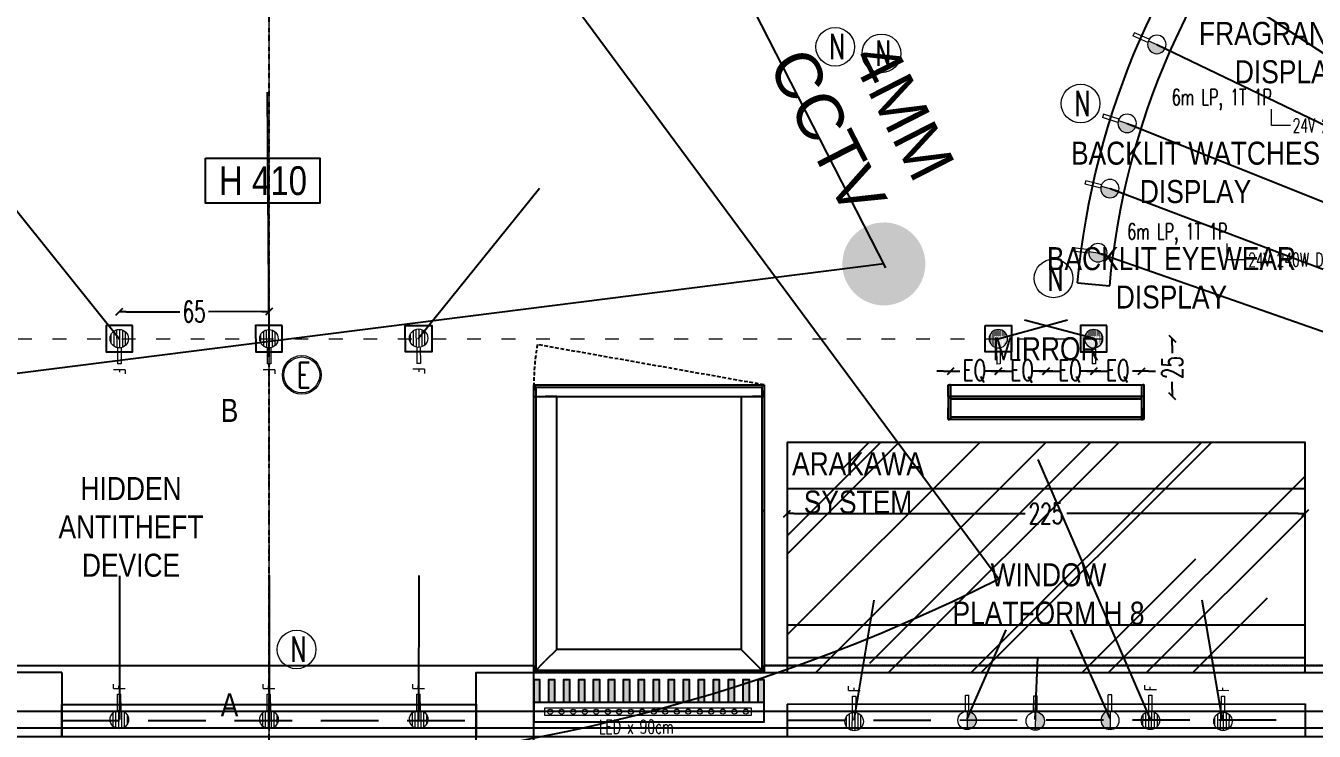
# Model space of a CAD drawing. Header units: millimetres. Extents: x 1734 to 22014, y 983 to 3953.
# Drawn here: x 3373 to 3933, y 1361 to 1667 of the extents above; entities that cross this region are included whole.
import ezdxf
from ezdxf.enums import TextEntityAlignment as Align

# ---------------------------------------------------------------- set-up
doc = ezdxf.new("R2010")
doc.units = ezdxf.units.MM
for name, pattern in [('ACAD_ISO03W100', [30, 12, -18]), ('DASHDOT', [25.4, 12.7, -6.35, 0, -6.35]), ('HIDDEN', [0.375, 0.25, -0.125]), ('HIDDEN1', [0.375, 0.25, -0.125]), ('HIDDEN2', [4.7625, 3.175, -1.5875]), ('PUNTO2', [0.125, 0, -0.125]), ('TRATTEGGIATA', [0.75, 0.5, -0.25])]:
    doc.linetypes.add(name, pattern=pattern)
for name, color, linetype in [('ARCH PLAN_text', 3, 'Continuous'), ('CLNG_frame', 3, 'Continuous'), ('CLNG_projection', 1, 'Continuous'), ('FLOO_areas', 6, 'Continuous'), ('LAY_frames', 3, 'Continuous'), ('LAY_furn freestanding', 1, 'Continuous'), ('LAY_furn wall', 1, 'Continuous'), ('LAY_new wall', 6, 'Continuous'), ('LAY_projections', 1, 'HIDDEN'), ('LAY_text', 3, 'Continuous'), ('LD_beam', 240, 'Continuous'), ('LD_light integrated', 240, 'Continuous'), ('LD_pointing', 30, 'Continuous'), ('LD_quote', 242, 'Continuous'), ('MAT_mirror', 9, 'Continuous'), ('MATERIALS_blackglass', 10, 'Continuous'), ('MATERIALS_bronzed steel', 21, 'Continuous'), ('MATERIALS_marmorino', 44, 'Continuous'), ('MATERIALS_transparent glass', 133, 'Continuous'), ('Materials_xorel', 52, 'Continuous'), ('TEXT', 3, 'Continuous')]:
    doc.layers.add(name, color=color, linetype=linetype)
doc.layers.add('LD_light', color=240, linetype='Continuous', lineweight=5)
doc.layers.add('LD_text', color=7, linetype='Continuous', lineweight=9)
doc.styles.add('Detail 1-50', font='Arial Narrow.ttf', dxfattribs={"height": 0.125})
doc.styles.add('SIMPLEX', font='SIMPLEX.SHX', dxfattribs={"width": 0.65})
doc.styles.get("Standard").update_dxf_attribs({"font": 'Arial.ttf'})
doc.dimstyles.new('Illuminazione 1_100', dxfattribs={"dimtxt": 9, "dimasz": 3, "dimexe": 0.05, "dimexo": 0.05, "dimgap": 1.5, "dimtad": 0, "dimdec": 0, "dimlfac": -1, "dimzin": 0, "dimdsep": 46, "dimtxsty": 'SIMPLEX', "dimblk": 'LINEET2S', "dimcen": 0, "dimdle": 0.1, "dimse1": 1, "dimse2": 1, "dimclrd": 7, "dimclrt": 256, "dimadec": 0, "dimazin": 0, "dimtfac": 1, "dimtdec": 0, "dimtix": 1, "dimtmove": 2, "dimatfit": 3, "dimldrblk": 'OBLIQUE', "dimfxl": 1, "dimtolj": 1, "dimarcsym": 0})

# ---------------------------------------------------------------- blocks, each defined once
blk = doc.blocks.new('altezza contr')
blk.add_lwpolyline([(-0.413, 0.3269), (0.413, 0.3269), (0.413, 0), (-0.413, 0)], close=True)
blk.add_attdef('ALTEZZA', text='', height=0.2).set_placement((0, 0.1634), align=Align.MIDDLE_CENTER)
blk = doc.blocks.new('LINEET2S')
blk.add_line((-1, 0), (0, 0))
at = {"color": 5}
blk.add_line((0.5, 0.5), (-0.5, -0.5), dxfattribs=at)
blk = doc.blocks.new('*D304')
at = {"layer": 'DEFPOINTS', "color": 0, "transparency": 16777216}
for p in [(3928.78, 1455.51), (3703.83, 1365.65), (3928.82, 1365.8)]:
    blk.add_point(p, dxfattribs=at)
at = {"layer": 'LD_quote', "color": 7, "lineweight": -2, "transparency": 16777216}
for p, q in [((3706.79, 1455.42), (3807.26, 1455.46)), ((3925.78, 1455.51), (3825.31, 1455.47))]:
    blk.add_line(p, q, dxfattribs=at)
at = {"layer": 'LD_quote', "color": 7, "lineweight": -2, "transparency": 16777216, "xscale": 3, "yscale": 3, "zscale": 3}
for p, rotation in [((3703.79, 1455.41), 180.0254139353143), ((3928.78, 1455.51), 0.02541393531431841)]:
    blk.add_blockref('LINEET2S', p, dxfattribs=dict(at, rotation=rotation))
at = {"layer": 'LD_quote', "transparency": 16777216, "insert": (3816.29, 1455.46), "char_height": 9, "attachment_point": 5, "rotation": 0.0254, "style": 'SIMPLEX'}
blk.add_mtext('\\A1;225', dxfattribs=at)
blk = doc.blocks.new('_Oblique')
at = {"color": 0, "linetype": 'ByBlock', "lineweight": -2}
blk.add_line((-0.5, -0.5), (0.5, 0.5), dxfattribs=at)
blk = doc.blocks.new('A$C2ABF7FAD')
at = {"layer": 'LD_light', "ltscale": 0.5}
h = blk.add_hatch(dxfattribs=at)
h.set_pattern_fill('LINE', color=70, scale=10, angle=450, style=0)
h.set_pattern_definition([(90, (4318.2435, -3313.5143), (-1.25, -3e-10), [])])
h.paths.add_polyline_path([(0, 4, 1), (8, 4, 1)])
at = {"layer": 'LD_light', "color": 70}
for p, q in [((3.25, 7.93), (3.25, 14.98)), ((3.25, 14.98), (4.75, 14.98)), ((4.75, 7.93), (4.75, 14.98))]:
    blk.add_line(p, q, dxfattribs=at)
blk.add_circle((4, 4), 4, dxfattribs=at)
at = {"layer": 'LD_light', "color": 70, "insert": (4, 18.2), "char_height": 5.08, "width": 7.4922, "attachment_point": 5, "rotation": 90, "style": 'SIMPLEX'}
blk.add_mtext('F', dxfattribs=at)
blk = doc.blocks.new('purefplan')
at = {"layer": 'LD_light', "ltscale": 0.5}
h = blk.add_hatch(dxfattribs=at)
h.set_pattern_fill('LINE', color=70, scale=10.75, angle=360, style=0)
h.set_pattern_definition([(1e-08, (-3566.3279, -4637.8118), (-3e-10, 1.34375), [])])
h.paths.add_polyline_path([(4.3, 0, 1), (-4.3, 0, 1)])
at = {"layer": 'LD_light', "color": 70}
for p, q in [((4.22, 0.81), (11.81, 0.81)), ((11.81, 0.81), (11.81, -0.81)), ((4.22, -0.81), (11.81, -0.81))]:
    blk.add_line(p, q, dxfattribs=at)
blk.add_circle((0, 0), 4.3, dxfattribs=at)
at = {"layer": 'LD_light', "color": 70, "insert": (15.27, 0), "char_height": 5.46, "width": 8.0541, "attachment_point": 5, "rotation": 0, "style": 'SIMPLEX'}
blk.add_mtext('F', dxfattribs=at)
blk = doc.blocks.new('purefasciostrettoplan')
at = {"layer": 'LD_light'}
blk.add_hatch(color=256, dxfattribs=at).paths.add_polyline_path([(-4.3, 0, 1), (4.3, 0)])
for p, q in [((4.3, 0), (-4.3, 0)), ((4.22, 0.81), (11.81, 0.81)), ((11.81, 0.81), (11.81, -0.81)), ((4.22, -0.81), (11.81, -0.81))]:
    blk.add_line(p, q, dxfattribs=at)
blk.add_circle((0, 0), 4.3, dxfattribs=at)
blk = doc.blocks.new('farettosingolo11.5x11.5')
at = {"layer": 'LD_beam'}
blk.add_lwpolyline([(-5.75, 5.75), (5.75, 5.75), (5.75, -5.75), (-5.75, -5.75)], close=True, dxfattribs=at)
blk.add_point((0, 0), dxfattribs=at)
blk = doc.blocks.new('*D308')
at = {"layer": 'DEFPOINTS', "color": 0, "transparency": 16777216}
for p in [(3836.48, 1531.44), (3843.19, 1506.37), (3871.16, 1506.38)]:
    blk.add_point(p, dxfattribs=at)
at = {"layer": 'LD_quote', "color": 7, "lineweight": -2, "transparency": 16777216}
for p, q in [((3871.15, 1528.46), (3871.15, 1525.16)), ((3871.16, 1509.38), (3871.15, 1512.69))]:
    blk.add_line(p, q, dxfattribs=at)
at = {"layer": 'LD_quote', "color": 7, "lineweight": -2, "transparency": 16777216, "xscale": 3, "yscale": 3, "zscale": 3}
for p, rotation in [((3871.15, 1531.46), 90.02541393536639), ((3871.16, 1506.38), 270.0254139353664)]:
    blk.add_blockref('LINEET2S', p, dxfattribs=dict(at, rotation=rotation))
at = {"layer": 'LD_quote', "transparency": 16777216, "insert": (3871.15, 1518.92), "char_height": 9, "attachment_point": 5, "rotation": 90.0254, "style": 'SIMPLEX'}
blk.add_mtext('\\A1;25', dxfattribs=at)
blk = doc.blocks.new('pureopalplan')
at = {"layer": 'LD_light'}
h = blk.add_hatch(dxfattribs=at)
h.set_pattern_fill('DOTS', color=256, scale=8.0625)
h.set_pattern_definition([(0, (0, 0), (0.251953, 0.503906), [0, -0.503906])])
h.paths.add_polyline_path([(4.3, 0, 1), (-4.3, 0, 1)])
for p, q in [((4.22, 0.81), (11.81, 0.81)), ((11.81, -0.81), (11.81, 0.81)), ((4.22, -0.81), (11.81, -0.81))]:
    blk.add_line(p, q, dxfattribs=at)
blk.add_circle((0, 0), 4.3, dxfattribs=at)
blk = doc.blocks.new('*D309')
at = {"layer": 'DEFPOINTS', "color": 0, "transparency": 16777216}
for p in [(3795.58, 1517.31), (3774.83, 1511.38), (3795.58, 1513.99)]:
    blk.add_point(p, dxfattribs=at)
at = {"layer": 'LD_quote', "color": 7, "lineweight": -2, "transparency": 16777216}
for p, q in [((3771.83, 1517.3), (3768.83, 1517.3)), ((3774.83, 1517.3), (3778.83, 1517.3)), ((3795.58, 1517.31), (3791.58, 1517.31)), ((3798.58, 1517.31), (3801.58, 1517.31))]:
    blk.add_line(p, q, dxfattribs=at)
at = {"layer": 'LD_quote', "color": 7, "lineweight": -2, "transparency": 16777216, "xscale": 3, "yscale": 3, "zscale": 3}
for p, rotation in [((3774.83, 1517.3), 0.02541393531431841), ((3795.58, 1517.31), 180.0254139353143)]:
    blk.add_blockref('LINEET2S', p, dxfattribs=dict(at, rotation=rotation))
at = {"layer": 'LD_quote', "transparency": 16777216, "insert": (3785.2, 1517.31), "char_height": 9, "attachment_point": 5, "rotation": 0.0254, "style": 'SIMPLEX'}
blk.add_mtext('\\A1;EQ', dxfattribs=at)
blk = doc.blocks.new('*D310')
at = {"layer": 'DEFPOINTS', "color": 0, "transparency": 16777216}
for p in [(3816.33, 1517.31), (3795.58, 1511.38), (3816.33, 1511.38)]:
    blk.add_point(p, dxfattribs=at)
at = {"layer": 'LD_quote', "color": 7, "lineweight": -2, "transparency": 16777216}
for p, q in [((3792.58, 1517.3), (3789.58, 1517.3)), ((3795.58, 1517.3), (3799.58, 1517.3)), ((3816.33, 1517.31), (3812.33, 1517.31)), ((3819.33, 1517.31), (3822.33, 1517.31))]:
    blk.add_line(p, q, dxfattribs=at)
at = {"layer": 'LD_quote', "color": 7, "lineweight": -2, "transparency": 16777216, "xscale": 3, "yscale": 3, "zscale": 3}
for p, rotation in [((3795.58, 1517.3), 0.02541393531431841), ((3816.33, 1517.31), 180.0254139353143)]:
    blk.add_blockref('LINEET2S', p, dxfattribs=dict(at, rotation=rotation))
at = {"layer": 'LD_quote', "transparency": 16777216, "insert": (3805.95, 1517.31), "char_height": 9, "attachment_point": 5, "rotation": 0.0254, "style": 'SIMPLEX'}
blk.add_mtext('\\A1;EQ', dxfattribs=at)
blk = doc.blocks.new('*D311')
at = {"layer": 'DEFPOINTS', "color": 0, "transparency": 16777216}
for p in [(3837.07, 1517.31), (3816.33, 1511.38), (3837.08, 1511.38)]:
    blk.add_point(p, dxfattribs=at)
at = {"layer": 'LD_quote', "color": 7, "lineweight": -2, "transparency": 16777216}
for p, q in [((3813.33, 1517.3), (3810.33, 1517.3)), ((3816.33, 1517.3), (3820.32, 1517.3)), ((3837.07, 1517.31), (3833.07, 1517.31)), ((3840.07, 1517.31), (3843.07, 1517.31))]:
    blk.add_line(p, q, dxfattribs=at)
at = {"layer": 'LD_quote', "color": 7, "lineweight": -2, "transparency": 16777216, "xscale": 3, "yscale": 3, "zscale": 3}
for p, rotation in [((3816.33, 1517.3), 0.02541393531431841), ((3837.07, 1517.31), 180.0254139353143)]:
    blk.add_blockref('LINEET2S', p, dxfattribs=dict(at, rotation=rotation))
at = {"layer": 'LD_quote', "transparency": 16777216, "insert": (3826.7, 1517.31), "char_height": 9, "attachment_point": 5, "rotation": 0.0254, "style": 'SIMPLEX'}
blk.add_mtext('\\A1;EQ', dxfattribs=at)
blk = doc.blocks.new('*D312')
at = {"layer": 'DEFPOINTS', "color": 0, "transparency": 16777216}
for p in [(3857.82, 1517.31), (3837.08, 1511.38), (3857.83, 1511.38)]:
    blk.add_point(p, dxfattribs=at)
at = {"layer": 'LD_quote', "color": 7, "lineweight": -2, "transparency": 16777216}
for p, q in [((3834.07, 1517.3), (3831.07, 1517.3)), ((3837.07, 1517.3), (3841.07, 1517.3)), ((3857.82, 1517.31), (3853.82, 1517.31)), ((3860.82, 1517.31), (3863.82, 1517.31))]:
    blk.add_line(p, q, dxfattribs=at)
at = {"layer": 'LD_quote', "color": 7, "lineweight": -2, "transparency": 16777216, "xscale": 3, "yscale": 3, "zscale": 3}
for p, rotation in [((3837.07, 1517.3), 0.02541393531431841), ((3857.82, 1517.31), 180.0254139353143)]:
    blk.add_blockref('LINEET2S', p, dxfattribs=dict(at, rotation=rotation))
at = {"layer": 'LD_quote', "transparency": 16777216, "insert": (3847.45, 1517.31), "char_height": 9, "attachment_point": 5, "rotation": 0.0254, "style": 'SIMPLEX'}
blk.add_mtext('\\A1;EQ', dxfattribs=at)
blk = doc.blocks.new('*D338')
at = {"layer": 'DEFPOINTS', "color": 0, "transparency": 16777216}
for p in [(3478.78, 1543.2), (3413.78, 1538.5), (3478.78, 1538.5)]:
    blk.add_point(p, dxfattribs=at)
at = {"layer": 'LD_quote', "color": 7, "lineweight": -2, "transparency": 16777216}
for p, q in [((3416.78, 1543.17), (3440.05, 1543.18)), ((3475.78, 1543.2), (3452.52, 1543.19))]:
    blk.add_line(p, q, dxfattribs=at)
at = {"layer": 'LD_quote', "color": 7, "lineweight": -2, "transparency": 16777216, "xscale": 3, "yscale": 3, "zscale": 3}
for p, rotation in [((3413.78, 1543.17), 180.0254139353143), ((3478.78, 1543.2), 0.02541393531431841)]:
    blk.add_blockref('LINEET2S', p, dxfattribs=dict(at, rotation=rotation))
at = {"layer": 'LD_quote', "transparency": 16777216, "insert": (3446.28, 1543.19), "char_height": 9, "attachment_point": 5, "rotation": 0.0254, "style": 'SIMPLEX'}
blk.add_mtext('\\A1;65', dxfattribs=at)
blk = doc.blocks.new('e')
at = {"layer": 'LD_light', "color": 150}
for radius in [8.4, 7.78]:
    blk.add_circle((0, 0), radius, dxfattribs=at)
at = {"layer": 'LD_light', "color": 150, "style": 'SIMPLEX', "width": 0.65}
blk.add_text('E', height=11.01, dxfattribs=at).set_placement((-2.02, -5.7))
blk = doc.blocks.new('n')
at = {"layer": 'LD_light'}
blk.add_circle((0, 0), 8.4, dxfattribs=at)
at = {"layer": 'LD_light', "style": 'SIMPLEX', "width": 0.65}
blk.add_text('N', height=11.01, dxfattribs=at).set_placement((-2.55, -5.41))
blk = doc.blocks.new('24v240wd')
at = {"layer": 'LD_light', "color": 7}
for p, q in [((0, -7.15), (0, 0)), ((8.25, -7.15), (0, -7.15))]:
    blk.add_line(p, q, dxfattribs=at)
at = {"layer": 'LD_light', "color": 7, "linetype": 'Continuous', "lineweight": 0, "insert": (9.17, -10.07), "char_height": 6, "width": 128.066, "attachment_point": 7, "style": 'SIMPLEX'}
blk.add_mtext('24V 240W D', dxfattribs=at)

msp = doc.modelspace()

# ---------------------------------------------------------------- hatches: boundary and pattern name
h = msp.add_hatch(color=3)
h.dxf.hatch_style = 1
h.paths.add_polyline_path([(3737.679, 1580.009, 1), (3754.085, 1547.894, 1)])
at = {"layer": 'MATERIALS_bronzed steel'}
for points in [[(3593.831, 1383.376), (3596.331, 1383.376), (3596.331, 1373.376), (3593.831, 1373.376)], [(3600.331, 1383.376), (3602.831, 1383.376), (3602.831, 1373.376), (3600.331, 1373.376)], [(3606.831, 1383.376), (3609.331, 1383.376), (3609.331, 1373.376), (3606.831, 1373.376)], [(3613.331, 1383.376), (3615.831, 1383.376), (3615.831, 1373.376), (3613.331, 1373.376)], [(3619.831, 1383.376), (3622.331, 1383.376), (3622.331, 1373.376), (3619.831, 1373.376)], [(3626.331, 1383.376), (3628.831, 1383.376), (3628.831, 1373.376), (3626.331, 1373.376)], [(3632.831, 1383.376), (3635.331, 1383.376), (3635.331, 1373.376), (3632.831, 1373.376)], [(3639.331, 1383.376), (3641.831, 1383.376), (3641.831, 1373.376), (3639.331, 1373.376)], [(3645.831, 1383.376), (3648.331, 1383.376), (3648.331, 1373.376), (3645.831, 1373.376)], [(3652.331, 1383.376), (3654.831, 1383.376), (3654.831, 1373.376), (3652.331, 1373.376)], [(3658.831, 1383.376), (3661.331, 1383.376), (3661.331, 1373.376), (3658.831, 1373.376)], [(3665.331, 1383.376), (3667.831, 1383.376), (3667.831, 1373.376), (3665.331, 1373.376)], [(3671.831, 1383.376), (3674.331, 1383.376), (3674.331, 1373.376), (3671.831, 1373.376)], [(3678.331, 1383.376), (3680.831, 1383.376), (3680.831, 1373.376), (3678.331, 1373.376)], [(3684.831, 1383.376), (3687.331, 1383.376), (3687.331, 1373.376), (3684.831, 1373.376)], [(3691.331, 1383.376), (3693.831, 1383.376), (3693.831, 1373.376), (3691.331, 1373.376)]]:
    msp.add_hatch(color=144, dxfattribs=at).paths.add_polyline_path(points)
at = {"layer": 'MATERIALS_transparent glass'}
h = msp.add_hatch(dxfattribs=at)
h.set_pattern_fill('AR-RROOF', color=144, scale=2, angle=-60.02541, style=0)
h.set_pattern_definition([(45, (2030.92, 1353.38), (43.1052, 114.9473), [762, -101.6, 254, -50.8]), (45, (2060.734, 1419.11), (-83.696, 11.854), [152.4, -16.764, 304.8, -38.1]), (45, (2018.347, 1401.87), (162.72224, 210.8564), [406.4, -71.12, 203.2, -50.8])])
h.paths.add_polyline_path([(3928.827, 1486.376), (3703.831, 1486.376), (3703.831, 1386.376), (3928.827, 1386.376)])

# ---------------------------------------------------------------- linework, layer by layer
at = {"color": 3}
for p, q in [((3746.758, 1562.237), (3473.41, 2097.317)), ((3438.501, 1910.167), (3795.808, 1427.091)), ((3746.073, 1563.976), (3161.181, 1489.941))]:
    msp.add_line(p, q, dxfattribs=at)
at = {"layer": 'CLNG_frame', "color": 144}
msp.add_lwpolyline([(3018.835, 1386.376), (3018.835, 1389.375), (3263.831, 1389.375), (3263.831, 1386.376), (3363.831, 1386.376), (3363.831, 1389.375), (3593.831, 1389.375), (3593.831, 1386.376), (3693.831, 1386.376), (3693.831, 1389.375), (3938.829, 1389.379), (3938.829, 1386.376), (3976.901, 1386.376), (3976.901, 1358.376), (2980.762, 1358.376), (2980.762, 1386.376)], close=True, dxfattribs=at)
for points in [[(3976.901, 1369.368), (2980.762, 1369.368)], [(2980.762, 1362.372), (3976.901, 1362.372)]]:
    msp.add_lwpolyline(points, dxfattribs=at)
at = {"layer": 'CLNG_projection', "color": 144}
for p, q in [((3928.827, 1486.376), (3703.831, 1486.376)), ((3703.831, 1466.376), (3928.827, 1466.376))]:
    msp.add_line(p, q, dxfattribs=at)
msp.add_lwpolyline([(3703.831, 1392.878), (3928.827, 1392.878), (3928.827, 1406.878), (3703.831, 1406.878)], close=True, dxfattribs=at)
at = {"layer": 'FLOO_areas', "color": 144}
msp.add_lwpolyline([(3693.831, 1511.376), (3693.831, 1386.376), (3938.827, 1386.376), (3938.827, 1511.376), (3973.827, 1511.376, -0.1259882), (3999.052, 1609.894), (4007.821, 1605.088, 0.1259882), (3983.827, 1511.376), (3983.827, 1501.376), (3948.827, 1501.376), (3948.827, 1396.376), (4093.827, 1396.376), (4093.827, 1511.376, -0.3663291), (4166.927, 1596.041, 0.0429837), (4221.087, 1614.579, 0.0280428), (4258.542, 1633.558)], format="xyb", dxfattribs=at)
msp.add_lwpolyline([(3018.835, 1511.376), (3018.835, 1386.376), (3263.831, 1386.376), (3263.831, 1511.376), (3363.831, 1511.376), (3363.831, 1355.376), (3593.831, 1355.376), (3593.831, 1511.376), (3693.831, 1511.376)], dxfattribs=at)
at = {"layer": 'LAY_frames'}
for p, q in [((3388.831, 1386.376), (2980.76, 1386.376)), ((3388.831, 1386.376), (3388.831, 1372.376)), ((3388.831, 1358.376), (3388.831, 1372.376))]:
    msp.add_line(p, q, dxfattribs=at)
at = {"layer": 'LAY_frames', "color": 144, "linetype": 'HIDDEN2', "ltscale": 0.5}
msp.add_lwpolyline([(3693.831, 1511.376), (3595.372, 1528.863)], dxfattribs=at)
at = {"layer": 'LAY_frames', "color": 144}
msp.add_lwpolyline([(3976.901, 1353.376), (3568.831, 1353.376), (3568.831, 1386.376), (3976.901, 1386.376)], close=True, dxfattribs=at)
for points in [[(3593.831, 1383.376), (3596.331, 1383.376), (3596.331, 1373.376)], [(3593.831, 1383.376), (3593.831, 1364.876), (3693.831, 1364.876), (3693.831, 1383.376)], [(3600.331, 1373.376), (3600.331, 1383.376), (3602.831, 1383.376), (3602.831, 1373.376)], [(3606.831, 1373.376), (3606.831, 1383.376), (3609.331, 1383.376), (3609.331, 1373.376)], [(3613.331, 1373.376), (3613.331, 1383.376), (3615.831, 1383.376), (3615.831, 1373.376)], [(3619.831, 1373.376), (3619.831, 1383.376), (3622.331, 1383.376), (3622.331, 1373.376)], [(3626.331, 1373.376), (3626.331, 1383.376), (3628.831, 1383.376), (3628.831, 1373.376)], [(3632.831, 1373.376), (3632.831, 1383.376), (3635.331, 1383.376), (3635.331, 1373.376)], [(3639.331, 1373.376), (3639.331, 1383.376), (3641.831, 1383.376), (3641.831, 1373.376)], [(3645.831, 1373.376), (3645.831, 1383.376), (3648.331, 1383.376), (3648.331, 1373.376)], [(3652.331, 1373.376), (3652.331, 1383.376), (3654.831, 1383.376), (3654.831, 1373.376)], [(3658.831, 1373.376), (3658.831, 1383.376), (3661.331, 1383.376), (3661.331, 1373.376)], [(3665.331, 1373.376), (3665.331, 1383.376), (3667.831, 1383.376), (3667.831, 1373.376)], [(3671.831, 1373.376), (3671.831, 1383.376), (3674.331, 1383.376), (3674.331, 1373.376)], [(3678.331, 1373.376), (3678.331, 1383.376), (3680.831, 1383.376), (3680.831, 1373.376)], [(3684.831, 1373.376), (3684.831, 1383.376), (3687.331, 1383.376), (3687.331, 1373.376)], [(3691.331, 1373.376), (3691.331, 1383.376), (3693.831, 1383.376)], [(3693.831, 1373.376), (3593.831, 1373.376)]]:
    msp.add_lwpolyline(points, dxfattribs=at)
at = {"layer": 'LAY_frames', "color": 144, "linetype": 'HIDDEN2', "ltscale": 0.5}
msp.add_arc((3693.831, 1511.376), 100, 169.92914, 180, dxfattribs=at)
at = {"layer": 'LAY_furn freestanding', "color": 144}
msp.add_lwpolyline([(3703.831, 1386.376), (3928.827, 1386.376), (3928.827, 1486.376), (3703.831, 1486.376)], close=True, dxfattribs=at)
at = {"layer": 'LAY_furn wall', "color": 144}
msp.add_lwpolyline([(3773.831, 1511.376), (3858.827, 1511.376), (3858.827, 1506.376), (3773.831, 1506.376)], close=True, dxfattribs=at)
at = {"layer": 'LAY_new wall', "color": 6}
for p, q in [((3593.831, 1511.376), (3593.831, 1508.876)), ((3593.831, 1511.376), (3693.831, 1511.376)), ((3693.831, 1511.376), (3693.831, 1508.876)), ((3593.831, 1506.376), (3593.831, 1508.876)), ((3593.831, 1506.376), (3693.831, 1506.376)), ((3593.831, 1386.376), (3593.831, 1506.376)), ((3593.831, 1506.376), (3598.831, 1506.376)), ((3603.831, 1506.376), (3598.831, 1506.376)), ((3603.831, 1396.376), (3603.831, 1506.376)), ((3683.831, 1506.376), (3688.831, 1506.376)), ((3683.831, 1506.376), (3683.831, 1396.376)), ((3693.831, 1506.376), (3688.831, 1506.376)), ((3693.831, 1506.376), (3693.831, 1508.876)), ((3693.831, 1506.376), (3693.831, 1386.376)), ((3858.827, 1506.376), (3773.831, 1506.376)), ((3773.831, 1506.376), (3773.831, 1501.376)), ((3858.827, 1506.376), (3858.827, 1501.376)), ((3773.831, 1496.376), (3773.831, 1501.376)), ((3858.827, 1496.376), (3858.827, 1501.376)), ((3858.827, 1496.376), (3773.831, 1496.376)), ((3603.831, 1396.376), (3598.831, 1391.376)), ((3683.831, 1396.376), (3603.831, 1396.376)), ((3683.831, 1396.376), (3688.831, 1391.376)), ((3593.831, 1386.376), (3598.831, 1391.376)), ((3693.831, 1386.376), (3688.831, 1391.376)), ((3693.831, 1386.376), (3593.831, 1386.376))]:
    msp.add_line(p, q, dxfattribs=at)
at = {"layer": 'LAY_projections', "color": 144, "ltscale": 0.01}
for points in [[(3703.831, 1466.376), (3928.827, 1466.376), (3928.827, 1486.376), (3703.831, 1486.376)], [(3703.831, 1392.878), (3928.827, 1392.878), (3928.827, 1406.878), (3703.831, 1406.878)]]:
    msp.add_lwpolyline(points, close=True, dxfattribs=at)
at = {"layer": 'LAY_projections', "color": 144, "linetype": 'HIDDEN1', "ltscale": 0.3}
for points in [[(3363.831, 1389.375), (3593.831, 1389.375)], [(3938.829, 1389.375), (3693.831, 1389.375)]]:
    msp.add_lwpolyline(points, dxfattribs=at)
at = {"layer": 'LD_beam'}
for p, q in [((3830.041, 1555.765), (3843.983, 1554.488)), ((3388.824, 1372.425), (3568.824, 1372.505)), ((3388.824, 1372.455), (3388.83, 1358.455)), ((3568.824, 1372.56), (3568.83, 1358.56)), ((3703.824, 1372.647), (3928.82, 1372.803)), ((3703.824, 1372.647), (3703.83, 1358.647)), ((3928.82, 1372.8), (3928.829, 1358.8))]:
    msp.add_line(p, q, dxfattribs=at)
at = {"layer": 'LD_beam', "linetype": 'TRATTEGGIATA', "ltscale": 50}
for p, q in [((3388.827, 1365.431), (3568.827, 1365.556)), ((3703.827, 1365.647), (3928.823, 1365.803))]:
    msp.add_line(p, q, dxfattribs=at)
at = {"layer": 'LD_beam'}
for points in [[(3843.983, 1554.488, -0.3272403), (4101.164, 1845.469, 0.0377861), (4115.136, 1849.841, 0.3209601), (4176.142, 1944.847, 0.2216127), (4137.828, 2017.289, 0.2206748), (4058.011, 2034.613, 0.2206748)], [(3830.041, 1555.765, -0.3271615), (4098.089, 1859.127, 0.0375194), (4109.959, 1862.849, 0.3209601), (4162.16, 1944.143, 0.2216127), (4129.376, 2006.128, 0.2206748), (4061.075, 2020.952, 0.2206748)]]:
    msp.add_lwpolyline(points, format="xyb", dxfattribs=at)
msp.add_arc((3445.175, 2120.695), 777.194, 244.692019, 296.817611, dxfattribs=at)
at = {"layer": 'LD_light'}
for p, q in [((3688.434, 1370.856), (3598.434, 1370.816)), ((3598.434, 1370.816), (3598.435, 1367.816)), ((3598.435, 1367.816), (3688.435, 1367.856)), ((3688.435, 1367.856), (3688.434, 1370.856))]:
    msp.add_line(p, q, dxfattribs=at)
for centre in [(3600.934, 1369.317), (3605.934, 1369.319), (3610.934, 1369.322), (3615.934, 1369.324), (3620.934, 1369.326), (3625.934, 1369.328), (3630.934, 1369.331), (3635.934, 1369.333), (3640.934, 1369.335), (3645.934, 1369.337), (3650.934, 1369.339), (3655.934, 1369.342), (3660.934, 1369.344), (3665.934, 1369.346), (3670.934, 1369.348), (3675.934, 1369.35), (3680.934, 1369.353), (3685.934, 1369.355)]:
    msp.add_circle(centre, 1.1, dxfattribs=at)
at = {"layer": 'LD_pointing'}
for p, q in [((3880.962, 1692.168), (3975.11, 1630.379)), ((3864.426, 1659.324), (3968.901, 1609.093)), ((3478.088, 1638.642), (3478.787, 1531.499)), ((3851.531, 1625.028), (3956.052, 1583.111)), ((3361.296, 1596.672), (3413.784, 1531.477)), ((3596.273, 1596.672), (3543.784, 1531.477)), ((3844.197, 1596.664), (3946.847, 1557.778)), ((3838.99, 1568.763), (3944.955, 1531.732)), ((3795.582, 1531.431), (3825.695, 1539.692)), ((3837.101, 1531.535), (3806.889, 1539.544)), ((3861.626, 1366.098), (3812.881, 1478.93)), ((3413.843, 1428.429), (3413.826, 1365.895)), ((3478.843, 1428.458), (3478.826, 1365.923)), ((3543.843, 1428.486), (3543.826, 1365.951)), ((3732.961, 1365.616), (3741.723, 1417.765)), ((3892.9, 1365.687), (3884.092, 1417.829)), ((3782.011, 1366.283), (3799.061, 1404.859)), ((3844.123, 1366.311), (3827.039, 1404.872)), ((3811.641, 1365.863), (3812.767, 1392.982))]:
    msp.add_line(p, q, dxfattribs=at)
at = {"layer": 'LD_text', "color": 9, "linetype": 'ACAD_ISO03W100', "ltscale": 0.5}
for p, q in [((3114.836, 1531.429), (3842.765, 1531.447)), ((3478.787, 1531.689), (3478.865, 1355.604))]:
    msp.add_line(p, q, dxfattribs=at)
at = {"layer": 'MAT_mirror', "color": 1}
for p, q in [((3774.831, 1506.376), (3774.831, 1505.876)), ((3774.831, 1506.376), (3857.827, 1506.376)), ((3774.831, 1505.376), (3774.831, 1505.876)), ((3774.831, 1505.376), (3857.827, 1505.376)), ((3857.827, 1506.376), (3857.827, 1505.876)), ((3857.827, 1505.376), (3857.827, 1505.876))]:
    msp.add_line(p, q, dxfattribs=at)
at = {"layer": 'MATERIALS_blackglass', "color": 1}
for p, q in [((3773.831, 1511.376), (3774.331, 1511.376)), ((3773.831, 1511.376), (3773.831, 1496.376)), ((3774.831, 1511.376), (3774.331, 1511.376)), ((3774.831, 1511.376), (3774.831, 1496.376)), ((3857.827, 1511.376), (3858.327, 1511.376)), ((3857.827, 1511.376), (3857.827, 1496.376)), ((3858.827, 1511.376), (3858.327, 1511.376)), ((3858.827, 1511.376), (3858.827, 1496.376)), ((3773.831, 1496.376), (3774.331, 1496.376)), ((3774.831, 1496.376), (3774.331, 1496.376)), ((3857.827, 1496.376), (3858.327, 1496.376)), ((3858.827, 1496.376), (3858.327, 1496.376))]:
    msp.add_line(p, q, dxfattribs=at)
at = {"layer": 'MATERIALS_marmorino', "color": 1}
for p, q in [((3593.831, 1387.379), (3593.831, 1511.376)), ((3593.831, 1511.376), (3693.831, 1511.376)), ((3593.831, 1511.376), (3594.331, 1510.876)), ((3693.831, 1511.376), (3693.331, 1510.876)), ((3693.831, 1511.376), (3693.831, 1456.592)), ((3594.831, 1510.376), (3594.331, 1510.876)), ((3594.831, 1387.379), (3594.831, 1510.376)), ((3594.831, 1510.376), (3692.831, 1510.376)), ((3692.831, 1510.376), (3693.331, 1510.876)), ((3692.831, 1510.376), (3692.831, 1456.592)), ((3692.831, 1456.592), (3692.831, 1387.376)), ((3692.831, 1456.592), (3693.331, 1456.592)), ((3693.831, 1456.592), (3693.331, 1456.592)), ((3693.831, 1456.592), (3693.831, 1387.376)), ((3593.831, 1387.379), (3594.331, 1387.379)), ((3593.831, 1387.379), (3593.831, 1386.879)), ((3593.831, 1387.379), (3693.831, 1387.376)), ((3593.831, 1386.379), (3593.831, 1386.879)), ((3593.831, 1386.379), (3693.831, 1386.376)), ((3594.831, 1387.379), (3594.331, 1387.379)), ((3692.831, 1387.376), (3693.331, 1387.376)), ((3693.831, 1387.376), (3693.331, 1387.376)), ((3693.831, 1387.376), (3693.831, 1386.876)), ((3693.831, 1386.376), (3693.831, 1386.876))]:
    msp.add_line(p, q, dxfattribs=at)
at = {"layer": 'Materials_xorel', "color": 1}
for p, q in [((3857.827, 1497.376), (3774.831, 1497.376)), ((3774.831, 1497.376), (3774.831, 1496.876)), ((3774.831, 1496.376), (3774.831, 1496.876)), ((3857.827, 1496.376), (3774.831, 1496.376)), ((3857.827, 1497.376), (3857.827, 1496.876)), ((3857.827, 1496.376), (3857.827, 1496.876))]:
    msp.add_line(p, q, dxfattribs=at)
at = {"layer": 'TEXT', "color": 144, "linetype": 'DASHDOT', "ltscale": 0.01}
msp.add_lwpolyline([(3478.831, 1234.325), (3478.831, 3777.712)], dxfattribs=at)

# ---------------------------------------------------------------- block references
at = {"layer": 'LAY_text', "color": 144}
ref = msp.add_blockref('altezza contr', (3476.092, 1590.337), dxfattribs=dict(at, xscale=60.00000000000433, yscale=60.00000000000433, zscale=60.00000000000433))
ref.add_attrib('ALTEZZA', 'H 410', dxfattribs={"layer": '0', "height": 12.5, "style": 'Detail 1-50'}).set_placement((3476.235, 1600.143), align=Align.MIDDLE_CENTER)
at = {"layer": 'LD_beam', "xscale": -1, "rotation": 0.02541393537366154}
for p in [(3413.787, 1531.449), (3478.787, 1531.447), (3837.015, 1531.444)]:
    msp.add_blockref('farettosingolo11.5x11.5', p, dxfattribs=at)
at = {"layer": 'LD_beam', "rotation": 0.02541393537362653}
for p in [(3543.787, 1531.474), (3795.582, 1531.431)]:
    msp.add_blockref('farettosingolo11.5x11.5', p, dxfattribs=at)
at = {"layer": 'LD_light'}
for name, p, xscale, yscale, zscale, rotation in [('purefasciostrettoplan', (3864.426, 1659.324), -0.9302325581395443, 0.930232558139545, 0.9302325581395445, 336.2664682485461), ('purefasciostrettoplan', (3851.531, 1625.028), -0.9302325581395443, 0.9302325581395449, 0.9302325581395445, 342.7003847528118), ('purefasciostrettoplan', (3844.067, 1596.697), -0.9302325581395442, 0.9302325581395449, 0.9302325581395445, 345.9173430049447), ('purefasciostrettoplan', (3838.858, 1568.781), -0.9302325581395444, 0.930232558139545, 0.9302325581395445, 352.3512595092099), ('pureopalplan', (3795.582, 1531.431), -0.9302325581395449, 0.9302325581395452, 0.9302325581395451, 90.32503984699383), ('pureopalplan', (3837.015, 1531.444), -0.9302325581395449, 0.9302325581395452, 0.9302325581395451, 90.32503984699383), ('purefplan', (3732.978, 1365.034), 0.9302325581395451, 0.9302325581395451, 0.9302325581395451, 89.72166335946281), ('purefplan', (3861.627, 1365.516), 0.9302325581395442, 0.9302325581395442, 0.9302325581395442, 89.72166335946783), ('purefplan', (3893.148, 1365.105), 0.9302325581395452, 0.9302325581395452, 0.9302325581395452, 89.72166335946474), ('purefasciostrettoplan', (3782.011, 1365.572), 0.9302325581395449, 0.9302325581395449, 0.9302325581395449, 89.72166335456596), ('purefasciostrettoplan', (3811.642, 1365.282), 0.9302325581395449, 0.9302325581395449, 0.9302325581395449, 89.72166335456596), ('purefasciostrettoplan', (3844.124, 1365.6), -0.9302325581395443, 0.9302325581395448, 0.9302325581395448, 270.3291645161834)]:
    msp.add_blockref(name, p, dxfattribs=dict(at, xscale=xscale, yscale=yscale, zscale=zscale, rotation=rotation))
for p, rotation in [((3417.773, 1535.463), 180.1953223175464), ((3482.773, 1535.461), 180.1953223175464), ((3547.77, 1535.68), 180.1953223175464), ((3409.84, 1361.881), 0.1953223175464376), ((3474.839, 1361.909), 0.1953223175464376), ((3539.839, 1361.938), 0.1953223175464376)]:
    msp.add_blockref('A$C2ABF7FAD', p, dxfattribs=dict(at, rotation=rotation))
at = {"layer": 'LD_light integrated', "rotation": 0.02541393537362653}
for p in [(3914.27, 1631.196), (3894.948, 1572.816)]:
    msp.add_blockref('24v240wd', p, dxfattribs=at)
at = {"layer": 'LD_quote', "linetype": 'PUNTO2', "rotation": 0.02541393537362653}
for name, p in [('n', (3724.731, 1658.291)), ('n', (3744.83, 1655.466)), ('n', (3831.312, 1633.646)), ('n', (3819.569, 1557.661)), ('e', (3493.07, 1515.718)), ('n', (3490.793, 1396.348))]:
    msp.add_blockref(name, p, dxfattribs=at)

# ---------------------------------------------------------------- texts
at = {"insert": (3729.608, 1582.885), "char_height": 20, "attachment_point": 9, "rotation": 297.06044}
msp.add_mtext_dynamic_manual_height_columns('4MM CCTV', width=123.56614, gutter_width=12.5, heights=[0], dxfattribs=at)
at = {"layer": 'ARCH PLAN_text', "color": 144, "char_height": 10, "width": 131.20204, "attachment_point": 2, "style": 'Detail 1-50'}
for s, insert in [('B', (3461.686, 1505.259)), ('A', (3461.686, 1377.295))]:
    msp.add_mtext(s, dxfattribs=dict(at, insert=insert))
at = {"layer": 'LAY_text', "color": 144, "char_height": 10, "attachment_point": 2, "style": 'Detail 1-50'}
for s, insert, width in [('BACKLIT FRAGRANCES DISPLAY', (3922.51, 1685.806), 127.13415), ('BACKLIT WATCHES DISPLAY', (3881.25, 1617.085), 127.13415), ('BACKLIT EYEWEAR DISPLAY', (3870.786, 1571.234), 127.13415), ('MIRROR', (3816.329, 1532.085), 127.13415), ('ARAKAWA\\PSYSTEM', (3734.65, 1482.097), 127.13415), ('HIDDEN ANTITHEFT DEVICE', (3418.896, 1471.323), 80.26512), ('WINDOW PLATFORM H 8', (3817.385, 1433.821), 110.05942)]:
    msp.add_mtext(s, dxfattribs=dict(at, insert=insert, width=width))
at = {"layer": 'LD_light', "insert": (3622.104, 1365.764), "char_height": 6, "attachment_point": 1, "rotation": 0.02541, "style": 'SIMPLEX'}
msp.add_mtext_dynamic_manual_height_columns('LED x 90cm', width=42.10532, gutter_width=125, heights=[0], dxfattribs=at)
at = {"layer": 'LD_light integrated', "linetype": 'Continuous', "lineweight": 0, "char_height": 7, "width": 128.066, "attachment_point": 1, "rotation": 0.02541, "style": 'SIMPLEX'}
for insert in [(3870.934, 1639.949), (3851.612, 1581.569)]:
    msp.add_mtext('6m LP, 1T 1P', dxfattribs=dict(at, insert=insert))

# ---------------------------------------------------------------- dimensions: what is measured, and where the dimension line sits
at = {"layer": 'LD_quote'}
for base, p1, p2, angle, picture, middle in [((3478.782, 1543.2), (3413.784, 1538.504), (3478.784, 1538.501), 0.02541, '*D338', (3446.282, 1543.186)), ((3871.158, 1506.382), (3836.481, 1531.444), (3843.186, 1506.37), 90.02541, '*D308', (3871.152, 1518.921)), ((3928.785, 1455.515), (3703.827, 1365.647), (3928.825, 1365.8), 0.02541, '*D304', (3816.286, 1455.465))]:
    dim = msp.add_linear_dim(base=base, p1=p1, p2=p2, angle=angle, dimstyle='Illuminazione 1_100', dxfattribs=at)
    dim.commit()
    dim.dimension.update_dxf_attribs({"geometry": picture, "text_midpoint": middle})
for base, p1, p2, picture, middle in [((3795.578, 1517.311), (3774.83, 1511.377), (3795.579, 1513.987), '*D309', (3785.202, 1517.307)), ((3816.325, 1517.311), (3795.579, 1511.377), (3816.328, 1511.377), '*D310', (3805.951, 1517.307)), ((3837.074, 1517.311), (3816.328, 1511.377), (3837.077, 1511.377), '*D311', (3826.7, 1517.307)), ((3857.823, 1517.311), (3837.077, 1511.377), (3857.826, 1511.377), '*D312', (3847.449, 1517.307))]:
    dim = msp.add_linear_dim(base=base, p1=p1, p2=p2, angle=0.02541, text='EQ', dimstyle='Illuminazione 1_100', dxfattribs=at)
    dim.commit()
    dim.dimension.update_dxf_attribs({"geometry": picture, "text_midpoint": middle})

doc.saveas('drawing.dxf')
